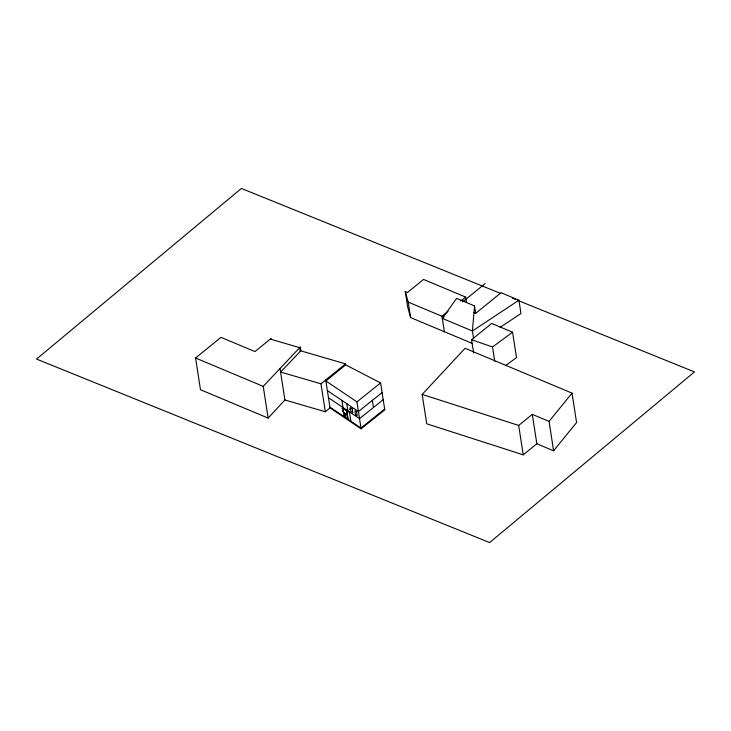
<?xml version="1.0" encoding="UTF-8"?>
<svg xmlns="http://www.w3.org/2000/svg" width="731" height="731" viewBox="0 0 731 731"><rect width="100%" height="100%" fill="white"/><g stroke="black" fill="none" stroke-linecap="round" stroke-linejoin="round"><path stroke-width="1.1" d="M500.095 327.369L520.965 313.535L518.909 300.203L472.409 331.006L442.337 318.396L456.61 298.394L474.529 305.905L472.409 331.006L473.615 338.791M536.846 443.763L553.605 450.789L549.054 421.385L572.035 393.132L465.09 348.294L422.18 394.411L426.73 423.806L523.232 454.828L536.846 443.763L532.296 414.367L518.681 425.433L422.18 394.411M553.605 450.789L576.585 422.527L572.035 393.132M300.231 347.061L299.646 347.673L270.461 339.12L271.046 338.508L254.955 351.584L220.99 337.347L195.579 358.007L200.486 389.733L268.149 418.095L263.233 386.37L300.231 347.061L300.816 350.853L280.585 372.052L320.982 383.821L345.525 363.864L345.681 364.87L380.604 382.916L384.78 409.853L361.105 428.814L330.046 407.898L325.724 379.965M268.149 418.095L284.907 399.994L279.991 368.269M345.681 364.87L325.88 380.97L356.929 401.886L361.105 428.814M444.402 331.737L442.008 316.276L448.094 311.324M460.713 301.071L465.629 297.078L423.551 279.434L407.469 292.519L405.276 291.596L407.67 307.057L410.621 317.574L472.4 343.479M284.907 399.994L325.313 411.754L330.046 407.898M442.337 318.396L444.046 317.007M462.677 301.857L485.119 283.619M349.427 409.515L350.999 408.245M473.697 312.53L475.68 313.361L501.073 292.729L518.909 300.203M473.624 353L471.577 339.769L491.652 323.449L512.577 332.221L516.506 357.578L505.569 365.619M356.929 401.886L380.604 382.916M382.103 392.574L358.428 411.535L327.378 390.619M383.199 399.693L359.524 418.653L328.475 397.737M384.652 409.068L360.977 428.037L329.928 407.121M471.577 339.769L492.53 346.969L512.577 332.221M347.426 414.934L346.055 414.532L342.675 411.169L342.83 410.402M345.525 363.864L300.816 350.853L300.231 351.456L299.646 347.673M500.735 293.469L241.385 188.434L36.55 359.076L489.615 542.566L694.45 371.924L517.667 300.331M512.376 298.184L515.556 299.472M405.276 291.596L408.227 302.122L442.008 316.276M532.296 414.367L549.054 421.385M195.579 358.007L263.233 386.37M518.681 425.433L523.232 454.828M492.53 346.969L494.741 361.297M474.529 305.905L475.68 313.361M465.629 297.078L466.469 302.533M408.227 302.122L410.621 317.574M372.353 400.378L373.459 407.496M350.862 421.22L349.509 412.512L342.757 407.953L344.1 416.661M346.759 403.676L347.865 410.795L342.017 408.346L343.022 407.532L341.916 400.414M346.786 410.667L348.13 419.375M346.32 409.561L347.81 419.219M345.187 413.545L345.909 418.233M344.666 412.732L345.489 418.013M320.982 383.821L325.313 411.754M356.591 411.891L354.9 410.749L355.504 414.651L357.203 415.784L356.591 411.891M352.205 408.995L350.14 407.596L350.716 411.325L352.781 412.723L352.205 408.995"/></g></svg>
